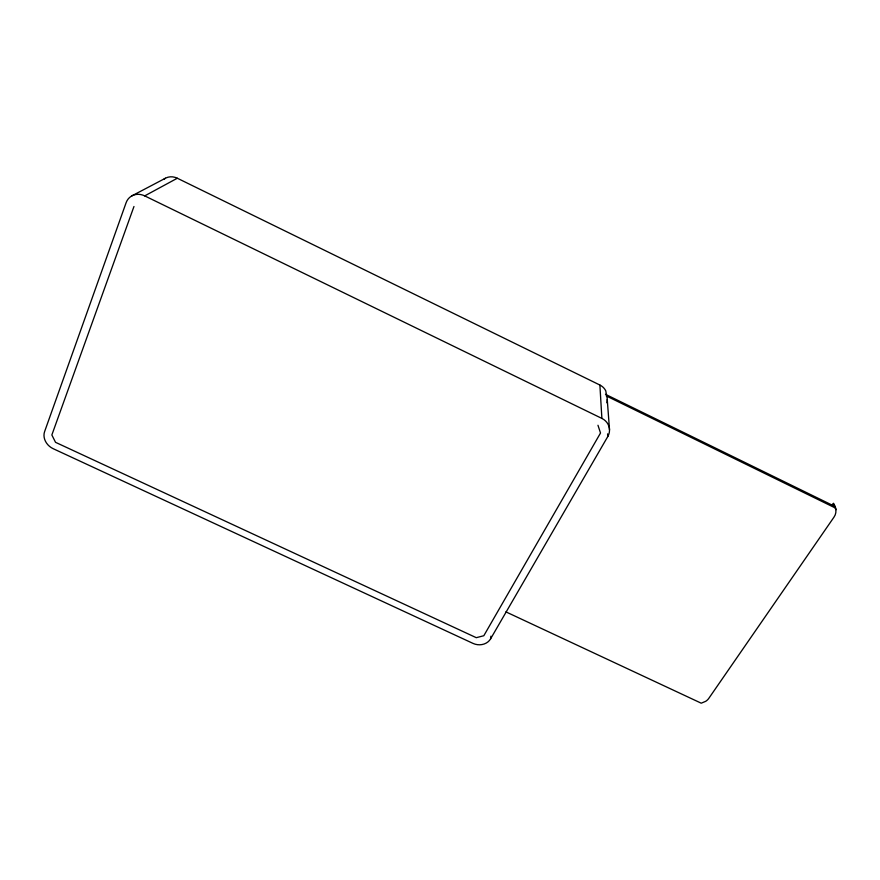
<?xml version="1.0" encoding="UTF-8"?>
<svg xmlns="http://www.w3.org/2000/svg" width="880" height="880" viewBox="0 0 880 880"><rect width="100%" height="100%" fill="white"/><g stroke="black" fill="none" stroke-linecap="round" stroke-linejoin="round"><path stroke-width="1.32" d="M606.881 402.787A13.53 12.65 -5.3 0 0 606.683 396.231L605.781 390.885A13.409 12.562 -5.6 0 0 599.885 385.033L177.32 178.233L144.716 195.888A15.642 13.805 51.6 0 0 126.126 202.675L44.605 431.607A14.091 11.825 37.5 0 0 53.218 448.712L473 643.39A13.211 11.407 9.5 0 0 490.567 638.88L490.908 636.185M133.969 206.492L51.854 434.973L55.528 442.321L476.278 637.681L483.813 635.734L600.512 433.015L597.971 425.26M490.567 638.88L607.783 436.546L607.596 433.873M832.029 505.307L833.393 503.327C836.396 507.386 836.99 513.117 833.899 517.264L708.873 698.258A12.408 10.351 -2.5 0 1 705.683 701.327L701.217 703.186L505.912 611.875M131.89 195.855L165.44 178.233M144.716 195.888L601.887 418.418A14.465 13.398 -3.7 0 1 607.783 436.546M605.484 394.306L834.889 506.451M606.243 395.912L835.681 508.156M835.956 509.674L833.426 503.448M607.244 399.487L609.521 429.781M599.885 385.033L601.887 418.418M164.01 179.146A14.443 12.892 53.4 0 1 177.32 178.233"/></g></svg>
